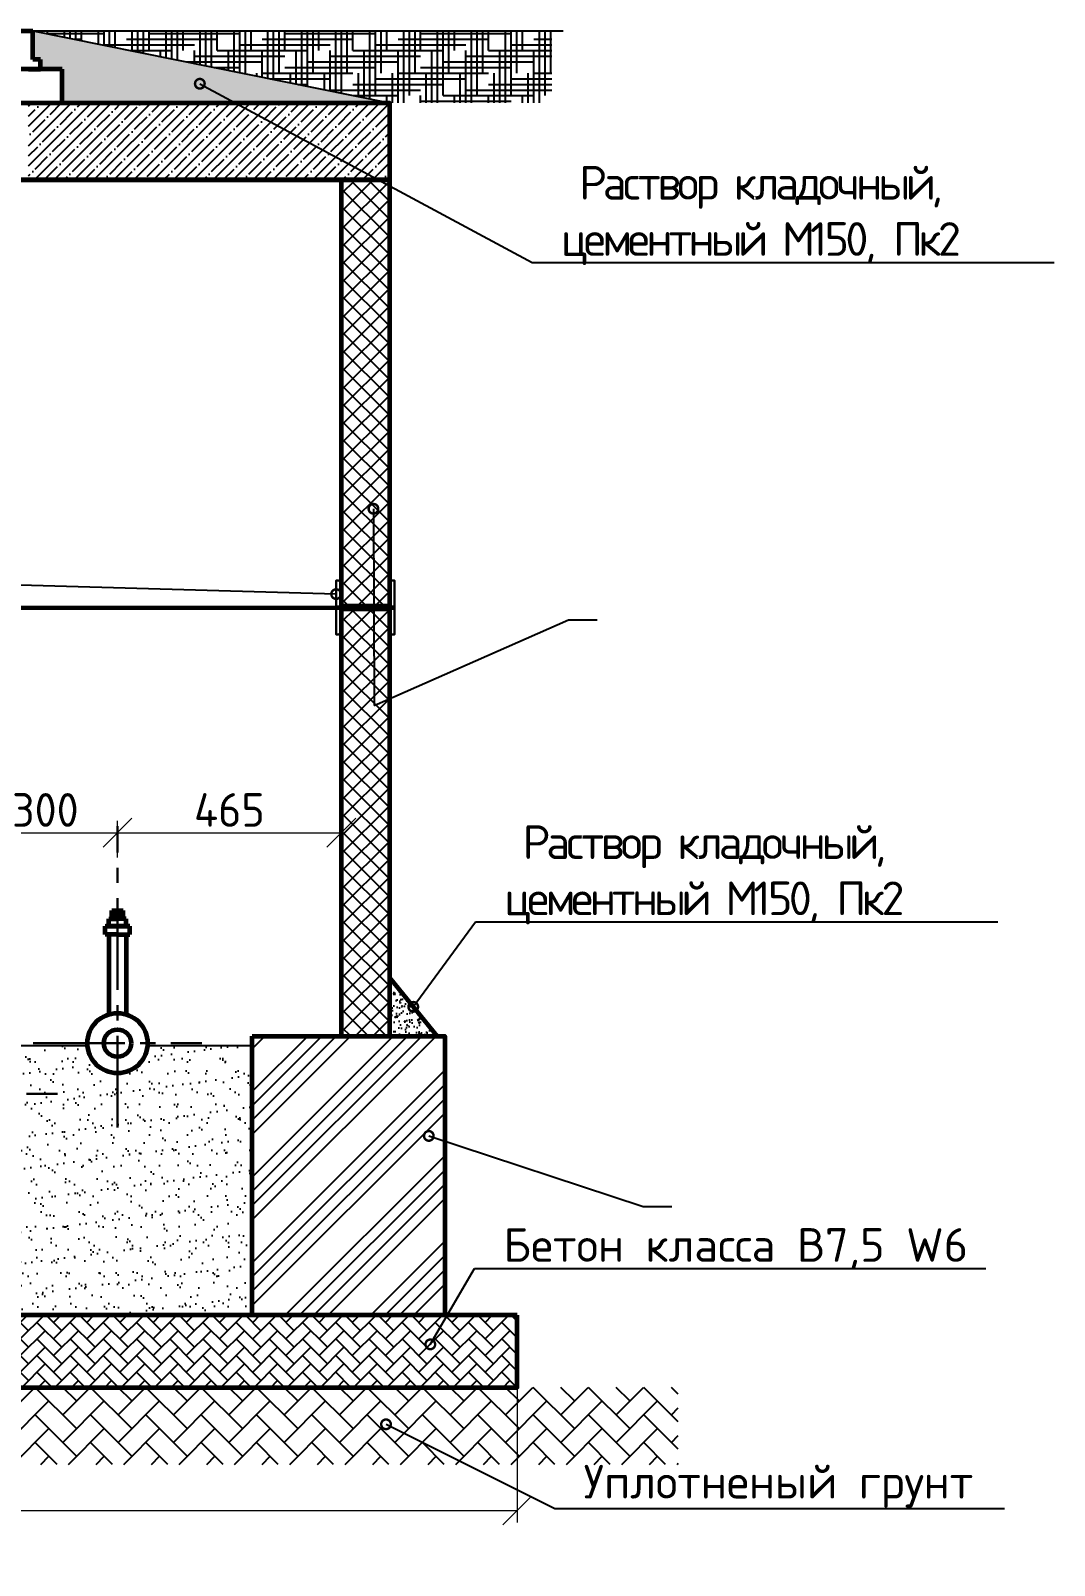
# Model space of a CAD drawing. Header units: millimetres. Extents: x 1601 to 14530, y 1157 to 12625.
# Drawn here: x 8679.4 to 8785.8, y 3339.6 to 3499.1 of the extents above; entities that cross this region are included whole.
import ezdxf
from ezdxf import colors
from ezdxf.entities.mleader import LeaderData, LeaderLine
from ezdxf.math import Vec2, Vec3

# ---------------------------------------------------------------- set-up
doc = ezdxf.new("R2010")
doc.units = ezdxf.units.MM
doc.linetypes.add('осевая2', pattern=[28.575, 19.05, -3.175, 3.175, -3.175])
for name, color, linetype, lineweight in [('2 Рамка обычные', 1, 'Continuous', 60), ('Осевая', 2, 'осевая2', 30), ('Размеры на чертеже', 250, 'Continuous', 25), ('Тонкие', 5, 'Continuous', 30)]:
    doc.layers.add(name, color=color, linetype=linetype, lineweight=lineweight)
doc.layers.add('Штриховка', color=7, linetype='Continuous')
doc.styles.add('GOST', font='GOST Common.ttf')
doc.dimstyles.new('М 1 к 20', dxfattribs={"dimtxt": 3.5, "dimasz": 3, "dimexe": 1.25, "dimexo": 0, "dimtad": 1, "dimdec": 0, "dimlfac": 20, "dimzin": 0, "dimdsep": 46, "dimtxsty": 'GOST', "dimblk": 'OBLIQUE', "dimcen": 5, "dimadec": 8, "dimazin": 0, "dimtfac": 1, "dimtdec": 0, "dimtmove": 0, "dimatfit": 3, "dimldrblk": 'NONE', "dimfxl": 1.25, "dimtolj": 1, "dimtzin": 0, "dimlwd": 20, "dimlwe": 20, "dimarcsym": 1})

# ---------------------------------------------------------------- blocks, each defined once
blk = doc.blocks.new('_Oblique')
at = {"color": 0, "linetype": 'ByBlock', "lineweight": -2}
blk.add_line((-0.5, -0.5), (0.5, 0.5), dxfattribs=at)
blk = doc.blocks.new('*D166')
at = {"color": 0, "lineweight": 20, "transparency": 16777216}
for p, q in [((8593.44, 3358.09), (8593.44, 3344.04)), ((8729.97, 3358.09), (8729.97, 3344.04)), ((8593.44, 3345.29), (8729.97, 3345.29))]:
    blk.add_line(p, q, dxfattribs=at)
at = {"layer": 'Defpoints', "color": 0, "transparency": 16777216}
for p in [(8593.44, 3358.09), (8729.97, 3358.09), (8729.97, 3345.29)]:
    blk.add_point(p, dxfattribs=at)
at = {"color": 0, "lineweight": 20, "transparency": 16777216, "xscale": 3, "yscale": 3, "zscale": 3, "rotation": 180}
blk.add_blockref('_Oblique', (8593.44, 3345.29), dxfattribs=at)
at = {"color": 0, "lineweight": 20, "transparency": 16777216, "xscale": 3, "yscale": 3, "zscale": 3}
blk.add_blockref('_Oblique', (8729.97, 3345.29), dxfattribs=at)
at = {"color": 0, "transparency": 16777216, "insert": (8661.71, 3347.67), "char_height": 3.5, "attachment_point": 5, "style": 'GOST'}
blk.add_mtext('\\A1;2730', dxfattribs=at)
blk = doc.blocks.new('_None')
blk = doc.blocks.new('_DotSmall')
at = {"color": 0, "linetype": 'ByBlock', "const_width": 0.5}
blk.add_lwpolyline([(-0.0625, 0, 1), (0.0625, 0, 1)], format="xyb", close=True, dxfattribs=at)
blk = doc.blocks.new('*D170')
at = {"color": 0, "lineweight": 20, "transparency": 16777216}
for p, q in [((8673.46, 3411.15), (8673.46, 3416.98)), ((8688.46, 3413.16), (8688.46, 3416.98)), ((8673.46, 3415.73), (8688.46, 3415.73))]:
    blk.add_line(p, q, dxfattribs=at)
at = {"layer": 'Defpoints', "color": 0, "transparency": 16777216}
for p in [(8688.46, 3415.73), (8688.46, 3413.16), (8673.46, 3411.15)]:
    blk.add_point(p, dxfattribs=at)
at = {"color": 0, "lineweight": 20, "transparency": 16777216, "xscale": 3, "yscale": 3, "zscale": 3, "rotation": 180}
blk.add_blockref('_Oblique', (8673.46, 3415.73), dxfattribs=at)
at = {"color": 0, "lineweight": 20, "transparency": 16777216, "xscale": 3, "yscale": 3, "zscale": 3}
blk.add_blockref('_Oblique', (8688.46, 3415.73), dxfattribs=at)
at = {"color": 0, "transparency": 16777216, "insert": (8680.96, 3418.1), "char_height": 3.5, "attachment_point": 5, "style": 'GOST'}
blk.add_mtext('\\A1;300', dxfattribs=at)
blk = doc.blocks.new('*D171')
at = {"color": 0, "lineweight": 20, "transparency": 16777216}
for p, q in [((8688.46, 3413.16), (8688.46, 3416.98)), ((8711.71, 3407.66), (8711.71, 3416.98)), ((8688.46, 3415.73), (8711.71, 3415.73))]:
    blk.add_line(p, q, dxfattribs=at)
at = {"layer": 'Defpoints', "color": 0, "transparency": 16777216}
for p in [(8711.71, 3415.73), (8688.46, 3413.16), (8711.71, 3407.66)]:
    blk.add_point(p, dxfattribs=at)
at = {"color": 0, "lineweight": 20, "transparency": 16777216, "xscale": 3, "yscale": 3, "zscale": 3, "rotation": 180}
blk.add_blockref('_Oblique', (8688.46, 3415.73), dxfattribs=at)
at = {"color": 0, "lineweight": 20, "transparency": 16777216, "xscale": 3, "yscale": 3, "zscale": 3}
blk.add_blockref('_Oblique', (8711.71, 3415.73), dxfattribs=at)
at = {"color": 0, "transparency": 16777216, "insert": (8700.08, 3418.1), "char_height": 3.5, "attachment_point": 5, "style": 'GOST'}
blk.add_mtext('\\A1;465', dxfattribs=at)

msp = doc.modelspace()

# ---------------------------------------------------------------- hatches: boundary and pattern name
h = msp.add_hatch()
h.set_pattern_fill('AR-CONC', scale=0.0082)
h.set_pattern_definition([(50, (-219.9026, 513.1678), (1.49391429, -0.1307005), [0.15621, -1.71831]), (355, (-219.9026, 513.1678), (-0.28899606, 1.56666613), [0.124968, -1.3746528]), (100.451445, (-219.7781, 513.1569), (1.20491823, 1.43596557), [0.13275807, -1.46034]), (46.1842, (-219.9026, 513.5843), (2.22284814, -0.3447471), [0.234315, -2.577465]), (96.635558, (-219.7174, 513.5556), (1.9467139, 2.0288942), [0.1991372, -2.190512]), (351.18415, (-219.9026, 513.5843), (1.9467139, 2.0288942), [0.18745173, -2.0619698]), (21, (-219.6943, 513.4802), (1.24323801, -0.83857463), [0.15621, -1.71831]), (326, (-219.6943, 513.4802), (0.50677663, 1.51034132), [0.124968, -1.374648]), (71.451445, (-219.5907, 513.4103), (1.75001464, 0.6717667), [0.13275807, -1.4603375]), (37.5, (-219.9026, 513.16775), (0.025326547, 0.69335132), [0, -1.3579856, 0, -1.395476, 0, -1.379855]), (7.5, (-219.9026, 513.16775), (0.54792123, 0.821480714), [0, -0.7956296, 0, -1.3267436, 0, -0.525907]), (327.5, (-220.36706, 513.16775), (1.11184288, -0.0469757), [0, -0.5207, 0, -1.624584, 0, -2.155698]), (317.5, (-220.5753, 513.16775), (1.21465929, 0.20849723), [0, -0.67691, 0, -1.0788904, 0, -1.530858])])
h.paths.add_polyline_path([(8682.7061, 3495.0871), (8680.4561, 3495.0871), (8680.4561, 3496.0871), (8679.6737, 3496.0871), (8679.6737, 3499.0871), (8716.7061, 3491.5871), (8682.7061, 3491.5871)])
h = msp.add_hatch()
h.set_pattern_fill('HOUND', scale=0.37)
h.set_pattern_definition([(0, (-219.9026, 513.16775), (2.3495, 0.587375), [9.398, -4.699]), (90, (-219.9026, 513.16775), (-0.587375, -2.3495), [9.398, -4.699])])
h.paths.add_polyline_path([(8679.6737, 3499.0871), (8733.5608, 3499.0871), (8733.5608, 3491.5871), (8716.7061, 3491.5871)])
h = msp.add_hatch()
h.set_pattern_fill('ANSI35', scale=0.23)
h.set_pattern_definition([(45, (2188.1668, 2269.1837), (-1.03272945, 1.03272945), []), (45, (2189.1995, 2269.1837), (-1.03272945, 1.03272945), [1.825625, -0.365125, 0, -0.365125])])
h.paths.add_polyline_path([(8644.2061, 3491.5871), (8640.7061, 3491.5871), (8606.7061, 3491.5871), (8606.7061, 3483.5871), (8644.2061, 3483.5871)])
h.paths.add_polyline_path([(8716.7061, 3491.5871), (8679.2061, 3491.5871), (8679.2061, 3483.5871), (8716.7061, 3483.5871)])
h = msp.add_hatch()
h.set_pattern_fill('ANSI37', scale=0.4125)
h.set_pattern_definition([(45, (2275.6613, 2298.8474), (-0.9260889, 0.9260889), []), (135, (2275.6613, 2298.8474), (-0.9260889, -0.9260889), [])])
h.paths.add_polyline_path([(8606.7061, 3439.0871), (8611.7061, 3439.0871), (8611.7061, 3483.5871), (8606.7061, 3483.5871)])
h.paths.add_polyline_path([(8711.7061, 3439.0871), (8716.7061, 3439.0871), (8716.7061, 3483.5871), (8711.7061, 3483.5871)])
h = msp.add_hatch()
h.set_pattern_fill('ANSI37', scale=0.4125)
h.set_pattern_definition([(45, (2275.6613, 2254.3474), (-0.9260889, 0.9260889), []), (135, (2275.6613, 2254.3474), (-0.9260889, -0.9260889), [])])
h.paths.add_polyline_path([(8606.7061, 3394.5871), (8611.7061, 3394.5871), (8611.7061, 3439.0871), (8606.7061, 3439.0871)])
h.paths.add_polyline_path([(8711.7061, 3394.5871), (8716.7061, 3394.5871), (8716.7061, 3439.0871), (8711.7061, 3439.0871)])
h = msp.add_hatch()
h.set_pattern_fill('AR-CONC', scale=0.0082)
h.set_pattern_definition([(50, (4046.5302, 1367.8855), (1.4939143, -0.1307005), [0.15621, -1.71831]), (355, (4046.5302, 1367.8855), (-0.28899606, 1.56666613), [0.124968, -1.3746528]), (100.451445, (4046.6547, 1367.8746), (1.20491823, 1.43596557), [0.13275807, -1.46034]), (46.1842, (4046.5302, 1368.302), (2.22284814, -0.3447471), [0.234315, -2.577465]), (96.63556, (4046.7155, 1368.2733), (1.9467139, 2.0288942), [0.1991372, -2.190512]), (351.18415, (4046.5302, 1368.302), (1.9467139, 2.0288942), [0.1874517, -2.0619698]), (21, (4046.7385, 1368.1979), (1.243238, -0.83857463), [0.15621, -1.71831]), (326, (4046.7385, 1368.1979), (0.50677663, 1.5103413), [0.124968, -1.374648]), (71.451445, (4046.8421, 1368.128), (1.75001464, 0.6717667), [0.13275807, -1.4603375]), (37.5, (4046.5302, 1367.8855), (0.025326547, 0.69335132), [0, -1.3579856, 0, -1.395476, 0, -1.379855]), (7.5, (4046.5302, 1367.8855), (0.54792123, 0.82148071), [0, -0.7956296, 0, -1.3267436, 0, -0.525907]), (327.5, (4046.06576, 1367.8855), (1.11184288, -0.0469757), [0, -0.5207, 0, -1.624584, 0, -2.155698]), (317.5, (4045.8575, 1367.8855), (1.21465929, 0.20849723), [0, -0.67691, 0, -1.0788904, 0, -1.530858])])
h.paths.add_polyline_path([(8716.7061, 3400.686), (8716.7061, 3394.5871), (8721.6514, 3394.5871)])
h = msp.add_hatch()
h.set_pattern_fill('ANSI34', scale=0.33)
h.set_pattern_definition([(45, (-456.501, 435.4085), (-4.4452268, 4.4452268), []), (45, (-455.0194, 435.4085), (-4.4452268, 4.4452268), []), (45, (-453.5377, 435.4085), (-4.4452268, 4.4452268), []), (45, (-452.056, 435.4085), (-4.4452268, 4.4452268), [])])
h.paths.add_polyline_path([(8620.9561, 3394.5871), (8600.9561, 3394.5871), (8600.9561, 3365.5871), (8620.9561, 3365.5871)])
h.paths.add_polyline_path([(8722.4561, 3394.5871), (8702.4561, 3394.5871), (8702.4561, 3365.5871), (8722.4561, 3365.5871)])
h = msp.add_hatch()
h.set_pattern_fill('AR-HBONE', scale=0.012)
h.set_pattern_definition([(45, (-456.5012, 435.4085), (0, 1.72420918), [3.6576, -1.2192]), (135, (-455.6391, 436.2706), (2e-16, 1.72420918), [3.6576, -1.2192])])
h.paths.add_polyline_path([(8729.9747, 3358.0871), (8729.9747, 3365.5871), (8593.4375, 3365.5871), (8593.4375, 3358.0871)])
h = msp.add_hatch()
h.set_pattern_fill('AR-HBONE', scale=0.02)
h.set_pattern_definition([(45, (-219.9026, 513.1678), (0, 2.87368196), [6.096, -2.032]), (135, (-218.4658, 514.6046), (3e-16, 2.87368196), [6.096, -2.032])])
h.paths.add_polyline_path([(8746.7061, 3358.0871), (8576.7061, 3358.0871), (8576.7061, 3350.0871), (8746.7061, 3350.0871)])
at = {"layer": 'Штриховка', "ltscale": 0.5}
h = msp.add_hatch(dxfattribs=at)
h.set_pattern_fill('AR-SAND', color=256, scale=0.05)
h.set_pattern_definition([(37.5, (-456.5012, 435.4085), (-0.08000156, 2.4470662), [0, -1.9304, 0, -2.159, 0, -2.06375]), (7.5, (-456.5012, 435.4085), (2.2476164, 3.5841255), [0, -1.0414, 0, -1.7399, 0, -0.66675]), (327.5, (-458.0633, 435.4085), (3.95496185, 0.0071859), [0, -0.635, 0, -2.286, 0, -2.9845]), (317.5, (-458.0633, 435.4085), (3.8177823, 1.1146466), [0, -0.3175, 0, -1.4986, 0, -1.7145])])
h.paths.add_polyline_path([(8702.4561, 3365.5871), (8702.4561, 3393.6176), (8691.5715, 3393.6176, -0.92460872), (8685.3407, 3393.6176), (8675.088, 3393.6176), (8675.088, 3392.2391, -0.29584782), (8677.4561, 3388.5871, -1), (8669.4561, 3388.5871, -0.29584782), (8671.8243, 3392.2391), (8671.8243, 3393.6176), (8658.8239, 3393.6176), (8658.8239, 3392.8656), (8657.9806, 3392.8656), (8657.9806, 3388.0059, -0.28326815), (8660.4561, 3383.9871, -1), (8651.4561, 3383.9871, -0.28326815), (8653.9316, 3388.0059), (8653.9316, 3392.8656), (8653.0884, 3392.8656), (8653.0884, 3393.6176), (8638.8239, 3393.6176), (8638.8239, 3392.8656), (8637.9806, 3392.8656), (8637.9806, 3388.0059, -0.28326815), (8640.4561, 3383.9871, -1), (8631.4561, 3383.9871, -0.28326815), (8633.9316, 3388.0059), (8633.9316, 3392.8656), (8633.0884, 3392.8656), (8633.0884, 3393.6176), (8620.9561, 3393.6176), (8620.9561, 3365.5871)])

# ---------------------------------------------------------------- linework, layer by layer
for p, q in [((8679.6737, 3499.0871), (8716.7061, 3491.5871)), ((8679.6737, 3499.0871), (8734.7493, 3499.0871)), ((8675.088, 3393.6176), (8685.3407, 3393.6176)), ((8691.5715, 3393.6176), (8702.4561, 3393.6176))]:
    msp.add_line(p, q)
at = {"layer": '2 Рамка обычные', "color": 7}
for p, q in [((8643.7386, 3499.0871), (8679.6737, 3499.0871)), ((8679.6737, 3496.0871), (8679.6737, 3499.0871)), ((8680.4561, 3496.0871), (8679.6737, 3496.0871)), ((8680.4561, 3495.0871), (8680.4561, 3496.0871)), ((8679.2061, 3495.0871), (8680.4561, 3495.0871)), ((8606.7061, 3483.5871), (8716.7061, 3483.5871)), ((8711.7061, 3483.5871), (8711.7061, 3439.0871)), ((8716.7061, 3483.5871), (8716.7061, 3439.0871)), ((8665.6633, 3439.113), (8712.2192, 3439.1354)), ((8711.1685, 3439.1354), (8717.2437, 3439.1354)), ((8711.7061, 3439.0871), (8711.7061, 3394.5871)), ((8716.7061, 3439.0871), (8716.7061, 3394.5871)), ((8687.5643, 3406.0255), (8687.5643, 3406.7808)), ((8687.5643, 3406.7808), (8688.4561, 3406.7808)), ((8687.8518, 3406.7808), (8687.8518, 3407.6621)), ((8687.8518, 3407.6621), (8688.4561, 3407.6621)), ((8688.154, 3407.6621), (8688.154, 3406.7808)), ((8688.4561, 3407.6621), (8689.0604, 3407.6621)), ((8688.4561, 3406.7808), (8688.4561, 3406.7808)), ((8689.3479, 3406.7808), (8688.4561, 3406.7808)), ((8688.7582, 3407.6621), (8688.7582, 3406.7808)), ((8689.0604, 3406.7808), (8689.0604, 3407.6621)), ((8689.3479, 3406.0255), (8689.3479, 3406.7808)), ((8687.1717, 3405.6478), (8687.1717, 3406.0255)), ((8687.1717, 3406.0255), (8688.4561, 3406.0255)), ((8687.1717, 3405.1443), (8687.1717, 3405.6478)), ((8688.4561, 3406.0255), (8687.2476, 3406.0255)), ((8689.7405, 3406.0255), (8688.4561, 3406.0255)), ((8688.4561, 3406.0255), (8689.6646, 3406.0255)), ((8689.7405, 3405.6478), (8689.7405, 3406.0255)), ((8689.7405, 3405.1443), (8689.7405, 3405.6478)), ((8688.4561, 3405.1443), (8687.1717, 3405.1443)), ((8687.5494, 3405.1443), (8687.1717, 3405.1443)), ((8687.5494, 3405.1443), (8687.5494, 3396.8526)), ((8688.4561, 3405.1443), (8689.7405, 3405.1443)), ((8689.3629, 3405.1443), (8689.7405, 3405.1443)), ((8689.3629, 3405.1443), (8689.3629, 3396.8526)), ((8716.7061, 3400.686), (8721.6514, 3394.5871))]:
    msp.add_line(p, q, dxfattribs=at)
for points in [[(8682.7061, 3495.0871), (8640.7061, 3495.0871), (8640.7061, 3491.5871), (8682.7061, 3491.5871)], [(8606.7061, 3491.5871), (8716.7061, 3491.5871), (8716.7061, 3483.5871), (8606.7061, 3483.5871)], [(8702.4561, 3394.5871), (8722.4561, 3394.5871), (8722.4561, 3365.5871), (8702.4561, 3365.5871)], [(8729.9747, 3365.5871), (8593.4375, 3365.5871), (8593.4375, 3358.0871), (8729.9747, 3358.0871)]]:
    msp.add_lwpolyline(points, close=True, dxfattribs=at)
for radius in [3.125, 1.425]:
    msp.add_circle((8688.4561, 3393.8621), radius, dxfattribs=at)
at = {"layer": 'Осевая', "color": 3, "ltscale": 0.5}
for p, q in [((8688.4561, 3385.1121), (8688.4561, 3416.4294)), ((8679.7061, 3393.8621), (8697.2061, 3393.8621)), ((8664.7061, 3388.5871), (8682.2061, 3388.5871))]:
    msp.add_line(p, q, dxfattribs=at)
at = {"layer": 'Тонкие', "ltscale": 100}
for points in [[(8717.2437, 3439.1354), (8717.2437, 3441.93), (8717.025, 3441.93, 0.41421356), (8716.782, 3441.687), (8716.782, 3439.8341, -0.41421356), (8716.3567, 3439.4088), (8712.0555, 3439.4088, -0.41421356), (8711.6302, 3439.8341), (8711.6302, 3441.687, 0.41421356), (8711.3872, 3441.93), (8711.1685, 3441.93), (8711.1685, 3439.1354)], [(8717.2437, 3439.1354), (8717.2437, 3436.3409), (8717.025, 3436.3409, -0.41421356), (8716.782, 3436.5839), (8716.782, 3438.4368, 0.41421356), (8716.3567, 3438.8621), (8712.0555, 3438.8621, 0.41421356), (8711.6302, 3438.4368), (8711.6302, 3436.5839, -0.41421356), (8711.3872, 3436.3409), (8711.1685, 3436.3409), (8711.1685, 3439.1354)]]:
    msp.add_lwpolyline(points, format="xyb", close=True, dxfattribs=at)

# ---------------------------------------------------------------- dimensions: what is measured, and where the dimension line sits
for base, p1, p2, picture, middle in [((8688.4561, 3415.7297), (8673.4561, 3411.1544), (8688.4561, 3413.1551), '*D170', (8680.9561, 3418.1047)), ((8711.7061, 3415.7297), (8688.4561, 3413.1551), (8711.7061, 3407.6621), '*D171', (8700.0811, 3418.1047))]:
    dim = msp.add_linear_dim(base=base, p1=p1, p2=p2, dimstyle='М 1 к 20')
    dim.commit()
    dim.dimension.update_dxf_attribs({"geometry": picture, "text_midpoint": middle})
dim = msp.add_linear_dim(base=(8729.9747, 3345.2902), p1=(8593.4375, 3358.0871), p2=(8729.9747, 3358.0871), text='2730', dimstyle='М 1 к 20')
dim.commit()
dim.dimension.update_dxf_attribs({"geometry": '*D166', "text_midpoint": (8661.7061, 3347.6652)})

# ---------------------------------------------------------------- leaders
at = {"layer": 'Размеры на чертеже'}
ml = msp.add_multileader_mtext('Standard', dxfattribs=at)
ml.set_content('{\\fISOCPEUR|b0|i0|c204|p34;\\T0.85;\\C0; Раствор кладочный, \\Pцементный М150, Пк2}', color=256, style='GOST')
ml.set_leader_properties()
ml.set_arrow_properties(name='DOTSMALL')
ml.build(insert=Vec2(0, 0))
ml.multileader.update_dxf_attribs({"text_left_attachment_type": 5, "text_right_attachment_type": 5, "dogleg_length": 1, "arrow_head_size": 2})
ctx = ml.context
ctx.base_point, ctx.char_height, ctx.arrow_head_size, ctx.plane_origin = Vec3(8732.5255, 3474.9911), 3.5, 2, Vec3(8790.699, 3510.6905)
ctx.left_attachment, ctx.right_attachment = 5, 5
notes = []
notes.append((ctx, [(0, (1, 1, 0), (8731.5255, 3474.9911), (1, 0), 1, [(0, [(8697.0075, 3493.5733)], 0, [])])]))
ctx.mtext.insert, ctx.mtext.flow_direction = Vec3(8734.5255, 3485.0244), 5
ml = msp.add_multileader_mtext('Standard', dxfattribs=at)
ml.set_content('##', color=256, style='GOST')
ml.set_leader_properties()
ml.set_arrow_properties(name='DOTSMALL')
ml.build(insert=Vec2(0, 0))
ml.multileader.update_dxf_attribs({"text_left_attachment_type": 5, "text_right_attachment_type": 5, "dogleg_length": 1, "arrow_head_size": 2})
ctx = ml.context
ctx.base_point, ctx.char_height, ctx.arrow_head_size, ctx.plane_origin = Vec3(8642.599, 3468.7826), 3.5, 2, Vec3(8727.6085, 3480.8455)
ctx.left_attachment, ctx.right_attachment, ctx.text_align_type = 5, 5, 2
notes.append((ctx, [(1, (1, 1, 0), (8651.099, 3468.7826), (-1, 0), 1, [(0, [(8711.1685, 3440.5327), (8661.9626, 3441.9058)], 0, [])])]))
ctx.mtext.insert, ctx.mtext.alignment, ctx.mtext.flow_direction = Vec3(8648.099, 3472.9826), 3, 5
ml = msp.add_multileader_mtext('Standard', dxfattribs=at)
ml.set_content('', color=256, style='GOST')
ml.set_leader_properties()
ml.set_arrow_properties(name='DOTSMALL')
ml.build(insert=Vec2(0, 0))
ml.multileader.update_dxf_attribs({"text_left_attachment_type": 5, "text_right_attachment_type": 5, "dogleg_length": 1, "arrow_head_size": 2})
ctx = ml.context
ctx.base_point, ctx.char_height, ctx.arrow_head_size, ctx.plane_origin = Vec3(8736.2952, 3437.8604), 3.5, 2, Vec3(8780.6898, 3493.9287)
ctx.left_attachment, ctx.right_attachment = 5, 5
notes.append((ctx, [(0, (1, 1, 0), (8735.2952, 3437.8604), (1, 0), 1, [(1, [(8715.0439, 3449.3998), (8715.1156, 3428.9666)], 0, [])])]))
ctx.mtext.insert, ctx.mtext.flow_direction = Vec3(8738.2952, 3442.0604), 5
ml = msp.add_multileader_mtext('Standard', dxfattribs=at)
ml.set_content('{\\fISOCPEUR|b0|i0|c204|p34;\\T0.85;\\C0; Раствор кладочный, \\Pцементный М150, Пк2}', color=256, style='GOST')
ml.set_leader_properties()
ml.set_arrow_properties(name='DOTSMALL')
ml.build(insert=Vec2(0, 0))
ml.multileader.update_dxf_attribs({"text_left_attachment_type": 5, "text_right_attachment_type": 5, "dogleg_length": 1, "arrow_head_size": 2})
ctx = ml.context
ctx.base_point, ctx.char_height, ctx.arrow_head_size, ctx.plane_origin = Vec3(8726.6512, 3406.466), 3.5, 2, Vec3(8784.8246, 3442.1654)
ctx.left_attachment, ctx.right_attachment = 5, 5
notes.append((ctx, [(0, (1, 1, 0), (8725.6512, 3406.466), (1, 0), 1, [(0, [(8719.1788, 3397.6365)], 0, [])])]))
ctx.mtext.insert, ctx.mtext.flow_direction = Vec3(8728.6512, 3416.4993), 5
ml = msp.add_multileader_mtext('Standard', dxfattribs=at)
ml.set_content('', color=256, style='GOST')
ml.set_leader_properties()
ml.set_arrow_properties(name='DOTSMALL')
ml.build(insert=Vec2(0, 0))
ml.multileader.update_dxf_attribs({"text_left_attachment_type": 5, "text_right_attachment_type": 5, "dogleg_length": 1, "arrow_head_size": 2})
ctx = ml.context
ctx.base_point, ctx.char_height, ctx.arrow_head_size, ctx.plane_origin = Vec3(8744.0452, 3376.8808), 3.5, 2, Vec3(8786.4398, 3428.7491)
ctx.left_attachment, ctx.right_attachment = 5, 5
notes.append((ctx, [(0, (1, 1, 0), (8743.0452, 3376.8808), (1, 0), 1, [(0, [(8720.7939, 3384.2203)], 0, [])])]))
ctx.mtext.insert, ctx.mtext.flow_direction = Vec3(8746.0452, 3381.0808), 5
ml = msp.add_multileader_mtext('Standard', dxfattribs=at)
ml.set_content('{\\fISOCPEUR|b0|i0|c204|p34;\\C0;Бетон класса В7,5 W6}', color=256, style='GOST')
ml.set_leader_properties()
ml.set_arrow_properties(name='DOTSMALL')
ml.build(insert=Vec2(0, 0))
ml.multileader.update_dxf_attribs({"text_left_attachment_type": 5, "text_right_attachment_type": 5, "dogleg_length": 1, "arrow_head_size": 2})
ctx = ml.context
ctx.base_point, ctx.char_height, ctx.arrow_head_size, ctx.plane_origin = Vec3(8726.5324, 3370.4376), 3.5, 2, Vec3(8786.5965, 3407.0868)
ctx.left_attachment, ctx.right_attachment = 5, 5
notes.append((ctx, [(0, (1, 1, 0), (8725.5324, 3370.4376), (1, 0), 1, [(0, [(8720.9506, 3362.558)], 0, [])])]))
ctx.mtext.insert, ctx.mtext.flow_direction = Vec3(8728.5324, 3374.6376), 5
ml = msp.add_multileader_mtext('Standard', dxfattribs=at)
ml.set_content('{\\fISOCPEUR|b0|i0|c204|p34;\\C0;Уплотненый грунт}', color=256, style='GOST')
ml.set_leader_properties()
ml.set_arrow_properties(name='DOTSMALL')
ml.build(insert=Vec2(0, 0))
ml.multileader.update_dxf_attribs({"text_left_attachment_type": 5, "text_right_attachment_type": 5, "dogleg_length": 1, "arrow_head_size": 2})
ctx = ml.context
ctx.base_point, ctx.char_height, ctx.arrow_head_size, ctx.plane_origin = Vec3(8734.8685, 3345.4834), 3.5, 2, Vec3(8781.9929, 3398.7788)
ctx.left_attachment, ctx.right_attachment = 5, 5
notes.append((ctx, [(0, (1, 1, 0), (8733.8685, 3345.4834), (1, 0), 1, [(0, [(8716.347, 3354.2499)], 0, [])])]))
ctx.mtext.insert, ctx.mtext.flow_direction = Vec3(8736.8685, 3350.0334), 5
for ctx, leaders in notes:
    for number, flags, end, landing, length, lines in leaders:
        leader = LeaderData()
        leader.index, (leader.has_last_leader_line, leader.has_dogleg_vector, leader.attachment_direction) = number, flags
        leader.last_leader_point, leader.dogleg_vector, leader.dogleg_length = Vec3(end), Vec3(landing), length
        for number, points, colour, breaks in lines:
            line = LeaderLine()
            line.index, line.vertices, line.color, line.breaks = number, Vec3.list(points), colors.encode_raw_color(colour), breaks
            leader.lines.append(line)
        ctx.leaders.append(leader)

doc.saveas('drawing.dxf')
